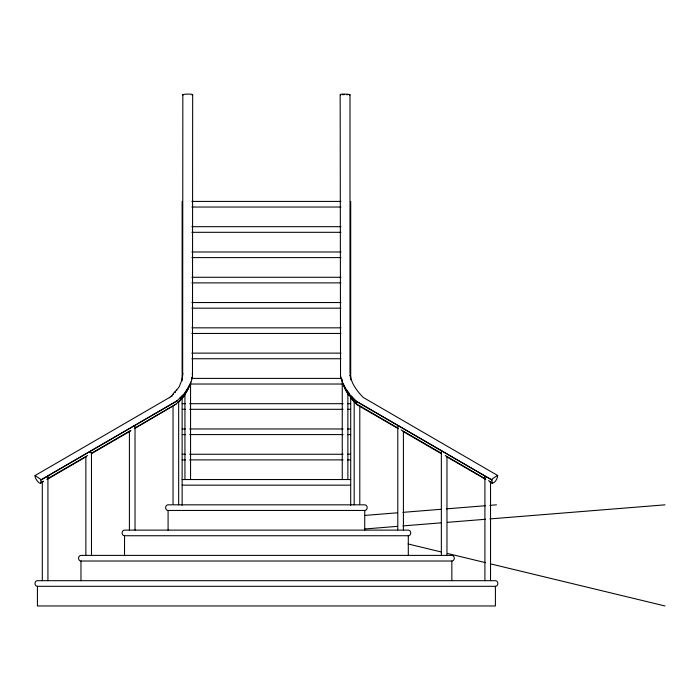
<?xml version="1.0" encoding="UTF-8"?>
<svg xmlns="http://www.w3.org/2000/svg" width="700" height="700" viewBox="0 0 700 700"><rect width="100%" height="100%" fill="white"/><g stroke="black" fill="none" stroke-linecap="round" stroke-linejoin="round"><path stroke-width="1.05" d="M340.585 95.322C337.925 93.161 349.947 94.334 349.991 94.657L349.991 373.345L351.041 379.076L352.634 383.092A96.591 41.72 16.7 0 0 361.541 395.666L363.274 397.477L497.735 475.536C497.429 475.335 489.641 480.226 491.916 480.025L356.116 401.188L353.439 398.422M171.876 396.471C172.393 392.656 179.41 388.929 180.224 384.134A95.935 49.359 0 0 0 182.656 375.69L182.831 94.657C182.761 94.185 195.265 93.345 192.15 95.349M173.355 393.969L173.521 394.45M175.044 392.088L175.359 392.7M182.831 94.657L183.015 95.174M176.584 390.162L176.759 390.644M182.831 373.433L183.015 373.887M340.165 94.657L340.533 375.944M340.349 375.498L341.241 378.192M192.666 94.657L192.474 375.988A105.779 54.425 0 0 1 189.787 385.289L184.056 394.109L176.759 401.074L40.871 479.955C41.921 488.224 34.256 478.31 35.053 475.554L169.68 397.399L171.5 395.789M340.734 377.606L343.079 384.186A106.094 45.824 16.7 0 0 352.852 398.002L356.116 401.188L356.808 404.626L398.309 428.68M185.771 392.053L185.115 392.446L186.121 390.994M497.735 475.606C497.464 479.054 493.579 486.29 489.528 481.635M491.916 480.025L492.275 483.271M187.959 388.062L189.105 385.814M187.749 389.865L183.811 396.401L178.273 402.517M186.629 390.267L187.513 388.797M180.11 398.221L179.498 398.65L184.056 394.109M350.324 377.589L350.516 377.125M134.601 428.181L175.989 404.154L182.315 397.959L187.933 389.305A104.195 53.602 0 0 0 189.63 384.781M349.659 95.288L349.991 94.657M40.871 479.955L177.266 400.733L176.759 401.074M40.53 482.79L43.356 481.154M47.119 478.966L87.57 455.49M91.332 453.302L130.839 430.369M40.512 483.245L43.304 481.609M47.058 479.421L86.546 456.496M91.254 453.766L130.742 430.841M134.496 428.662L175.989 404.154M349.65 375.839L350.166 375.209M192.15 374.124L192.666 373.52M364.84 515.419L397.469 512.794M402.902 512.356L440.974 509.294M446.408 508.856L485.555 505.706M489.912 505.356L496.475 504.831M364.831 528.981L397.46 526.356M402.902 525.919L440.965 522.856M447.493 522.331L485.555 519.269M489.904 518.919L665 504.831M342.265 94.657L344.348 94.657M346.483 94.657L347.882 94.657M191.852 201.416L340.97 201.416M191.852 207.034L340.97 207.034M191.852 226.695L340.97 226.695M191.852 232.312L340.97 232.312M191.852 251.983L340.97 251.983M191.852 257.6L340.97 257.6M191.852 277.27L340.97 277.27M191.852 282.887L340.97 282.887M191.852 302.549L340.97 302.549M191.852 308.175L340.97 308.175M191.852 327.836L340.97 327.836M191.852 333.454L340.97 333.454M191.852 353.124L340.97 353.124M191.852 358.741L340.97 358.741M191.852 378.402L340.97 378.402M189.691 384.029L343.131 384.029M182.131 403.69L185.369 403.69M189.691 403.69L343.131 403.69M347.454 403.69L350.7 403.69M182.131 409.308L185.369 409.308M189.691 409.308L343.131 409.308M347.454 409.308L350.7 409.308M399.201 426.169L397.793 426.169L397.793 530.119L408.301 530.119A2.809 2.424 -90 0 1 410.716 532.928A2.809 2.424 -90 0 1 408.301 535.736L408.301 555.398M133.63 426.256L135.03 426.256L135.03 530.119M182.131 428.977L185.369 428.977M189.691 428.977L343.131 428.977M347.454 428.977L350.7 428.977M182.131 434.595L185.369 434.595M189.691 434.595L343.131 434.595M347.454 434.595L350.7 434.595M441.446 451.448L442.75 451.448M88.672 452.427L91.481 452.427L91.481 555.398L80.973 555.398A2.809 2.424 -90 0 0 78.558 558.206A2.809 2.424 -90 0 0 80.973 561.015L80.973 580.685M182.131 454.265L185.369 454.265M189.691 454.265L343.131 454.265M347.454 454.265L350.7 454.265M182.131 459.883L185.369 459.883M189.691 459.883L343.131 459.883M347.454 459.883L350.7 459.883M46.515 476.735L47.828 476.735M484.995 476.735L486.308 476.735M182.131 479.544L350.7 479.544M182.131 485.161L350.7 485.161M172.148 504.831L168.088 504.831A2.809 2.424 90 0 0 165.664 507.64A2.809 2.424 90 0 0 168.088 510.449L168.088 530.119M360.675 504.831L364.744 504.831A2.809 2.424 -90 0 1 367.159 507.64A2.809 2.424 -90 0 1 364.744 510.449L364.744 530.119M168.088 510.449L364.744 510.449M397.408 530.119L124.53 530.119A2.809 2.424 -90 0 0 122.106 532.928A2.809 2.424 -90 0 0 124.53 535.736L124.53 555.398M124.53 535.736L408.301 535.736M91.866 555.398L440.965 555.398M80.973 561.015L451.85 561.015A2.809 2.424 -90 0 0 454.274 558.206A2.809 2.424 -90 0 0 451.85 555.398L441.35 555.398L441.35 451.448M37.424 586.303L495.407 586.303A2.809 2.424 -90 0 0 497.831 583.494A2.809 2.424 -90 0 0 495.407 580.685L37.424 580.685A2.809 2.424 -90 0 0 35 583.494A2.809 2.424 -90 0 0 37.424 586.303L37.424 605.972L495.407 605.972L495.407 586.303M356.886 404.661L355.127 402.789M408.039 543.952L440.956 551.898M447.326 553.438L485.546 562.66M490.858 563.946L665 605.972M181.545 396.637L182.175 396.191M35.053 475.554L41.248 479.701M355.609 400.864L491.531 479.771M398.213 428.216L356.825 404.18L354.384 401.651A102.961 44.476 16.7 0 1 344.899 388.246L343.954 386.085M401.039 429.852L441.49 453.338M445.252 455.516L485.704 479.001M488.521 480.637L492.284 482.825M403.007 431.41L441.569 453.793M446.267 456.523L485.765 479.448M342.659 382.358L341.731 379.111M354.533 402.168L350.683 397.67M169.846 397.88L169.68 397.399M343.192 383.959L345.082 388.806A101.885 44.012 16.7 0 0 349.02 395.43M341.626 378.901L342.011 380.328M490.525 482.151L490.525 580.685M484.907 476.735L484.907 580.685M451.85 561.015L451.85 580.685M446.967 456.864L446.967 555.398M403.41 431.576L403.41 530.119M359.8 406L359.8 504.831L173.04 504.831L173.04 406.787M354.183 400.575L354.183 504.831M350.7 201.416L350.7 379.811M350.7 397.136L350.7 505.374M347.882 393.942L347.882 479.544M342.265 380.634L342.265 479.544M190.558 382.034L190.558 479.544M184.94 394.704L184.94 479.544M182.131 201.416L182.131 380.73M182.131 398.221L182.131 505.374M178.666 401.336L178.666 504.831M129.412 431.725L129.412 530.119M85.864 456.759L85.864 555.398M47.924 476.735L47.924 580.685M42.306 482.151L42.306 580.685M353.447 398.422A105.236 45.456 16.7 0 1 351.391 396.113M349.501 393.803A105.236 45.456 16.7 0 1 346.255 389.226M344.908 386.96A105.236 45.456 16.7 0 1 343.752 384.711M189.21 386.102A103.924 53.471 0 0 1 188.081 389.113M191.669 377.352A105.079 54.058 0 0 1 191.398 378.91"/></g></svg>
